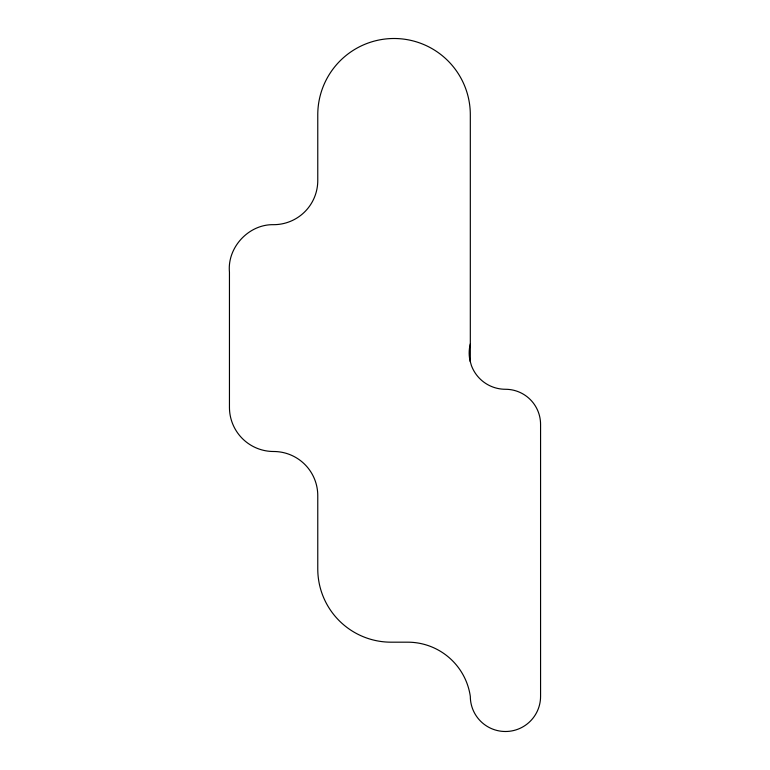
<?xml version="1.0" encoding="UTF-8"?>
<svg xmlns="http://www.w3.org/2000/svg" width="770" height="770" viewBox="0 0 770 770"><rect width="100%" height="100%" fill="white"/><g stroke="black" fill="none" stroke-linecap="round" stroke-linejoin="round"><path stroke-width="1.16" d="M470.316 361.736L470.316 114.778A76.278 76.278 0 0 0 394.048 38.5A76.278 76.278 0 0 0 317.769 114.778L317.769 180.526A44.16 44.16 0 0 1 273.61 224.676C248.758 224.099 227.063 247.43 229.45 272.176L229.45 407.34A44.16 44.16 0 0 0 273.61 451.499A44.16 44.16 0 0 1 317.769 495.649L317.769 568.915A73.266 73.266 0 0 0 391.035 642.18L407.725 642.18A63.246 63.246 0 0 1 470.316 696.378A35.122 35.122 0 0 0 505.447 731.5A35.122 35.122 0 0 0 540.569 696.378L540.569 424.395A35.122 35.122 0 0 0 505.447 389.274A36.277 36.277 0 0 1 471.433 365.606L469.912 360.312A36.277 36.277 0 0 1 470.316 343.921"/></g></svg>
